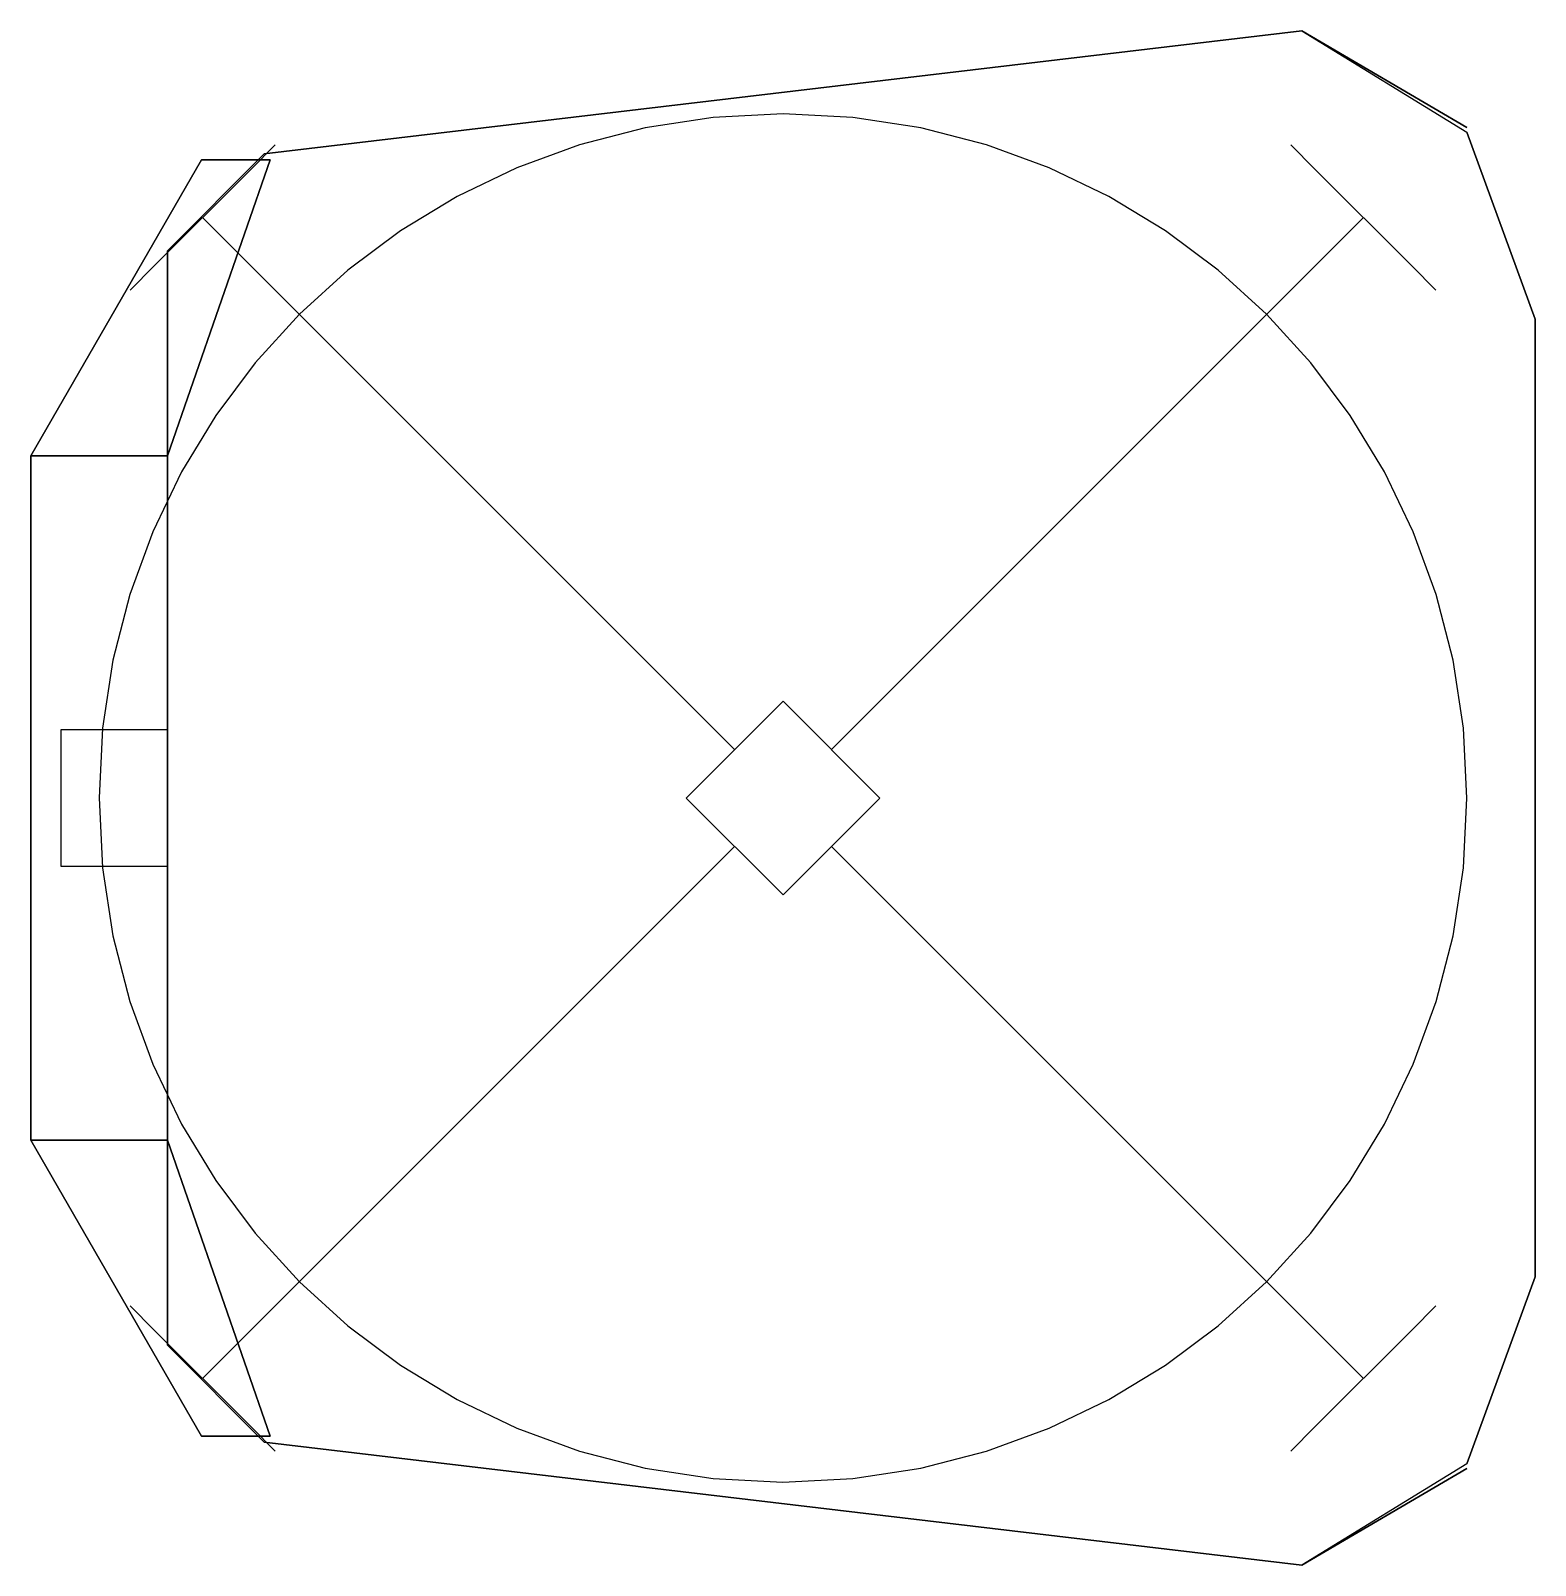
# Model space of a CAD drawing. Extents: x -0.559 to 0, y -0.285 to 0.285.
import ezdxf

# ---------------------------------------------------------------- set-up
doc = ezdxf.new("R2010")
doc.units = 0
doc.header["$LTSCALE"] = 2
doc.linetypes.add('CHROME', pattern=[10000, 10000, 0])
doc.layers.get('0').update_dxf_attribs({"linetype": 'CONTINUOUS'})

msp = doc.modelspace()

# ---------------------------------------------------------------- linework, layer by layer
at = {"color": 4, "linetype": 'CHROME'}
for start, end in [(90, 270), (270, 90)]:
    msp.add_arc((-0.2794, 0, 0.1905), 0.254, start, end, dxfattribs=at)
at = {"color": 0, "linetype": 'BYBLOCK'}
for points, invisible_edges in [([(-0.0254, 0.24719, 0.762), (-0.508, 0.2032, 0.762), (-0.47208, 0.23912, 0.762), (-0.08674, 0.2849, 0.762)], 1), ([(0, 0.1778, 0.762), (-0.508, 0.2032, 0.762), (-0.0254, 0.24719, 0.762), (0, 0.1778, 0.762)], 3), ([(-0.5588, 0.127, 0.9144), (-0.4953, 0.23699, 0.9398), (-0.4699, 0.23699, 0.9398), (-0.508, 0.127, 0.9144)], 8), ([(-0.508, 0.127, 1.143), (-0.4699, 0.23699, 1.0922), (-0.4699, 0.23699, 0.9398), (-0.508, 0.127, 0.9144)], 8), ([(0, -0.1778, 0.762), (-0.508, -0.2032, 0.762), (-0.508, 0.2032, 0.762), (0, 0.1778, 0.762)], 5), ([(-0.5588, 0.127, 0.9144), (-0.508, 0.127, 0.9144), (-0.508, -0.127, 0.9144), (-0.5588, -0.127, 0.9144)], 5), ([(-0.508, -0.127, 1.143), (-0.508, 0.127, 1.143), (-0.508, 0.127, 0.9144), (-0.508, -0.127, 0.9144)], 10), ([(-0.5588, -0.127, 0.9144), (-0.508, -0.127, 0.9144), (-0.4699, -0.23699, 0.9398), (-0.4953, -0.23699, 0.9398)], 1), ([(-0.4699, -0.23699, 1.0922), (-0.508, -0.127, 1.143), (-0.508, -0.127, 0.9144), (-0.4699, -0.23699, 0.9398)], 2), ([(-0.508, -0.2032, 0.762), (-0.0254, -0.24719, 0.762), (0, -0.1778, 0.762), (-0.508, -0.2032, 0.762)], 5), ([(-0.08674, -0.2849, 0.762), (-0.47208, -0.23912, 0.762), (-0.508, -0.2032, 0.762), (-0.0254, -0.24719, 0.762)], 4)]:
    msp.add_3dface(points, dxfattribs=dict(at, invisible_edges=invisible_edges))
for points in [[(-0.47208, 0.23912, 0.762), (-0.08674, 0.2849, 0.762), (-0.08674, 0.2849, 0.7112), (-0.47208, 0.23912, 0.7112)], [(-0.02542, 0.24898, 0.762), (-0.08674, 0.2849, 0.762), (-0.08674, 0.2849, 0.7112), (-0.02542, 0.24898, 0.7112)], [(0, 0.1778, 0.762), (-0.0254, 0.24719, 0.762), (-0.0254, 0.24719, 0.7112), (0, 0.1778, 0.7112)], [(-0.5588, 0.127, 1.143), (-0.4953, 0.23699, 1.0922), (-0.4699, 0.23699, 1.0922), (-0.508, 0.127, 1.143)], [(-0.5588, 0.127, 1.143), (-0.4953, 0.23699, 1.0922), (-0.4953, 0.23699, 0.9398), (-0.5588, 0.127, 0.9144)], [(-0.508, 0.2032, 0.762), (-0.47208, 0.23912, 0.762), (-0.47208, 0.23912, 0.7112), (-0.508, 0.2032, 0.7112)], [(-0.4953, 0.23699, 1.0922), (-0.4953, 0.23699, 0.9398), (-0.4699, 0.23699, 0.9398), (-0.4699, 0.23699, 1.0922)], [(-0.508, -0.2032, 0.762), (-0.508, 0.2032, 0.762), (-0.508, 0.2032, 0.7112), (-0.508, -0.2032, 0.7112)], [(0, -0.1778, 0.762), (0, 0.1778, 0.762), (0, 0.1778, 0.7112), (0, -0.1778, 0.7112)], [(-0.508, -0.127, 1.143), (-0.5588, -0.127, 1.143), (-0.5588, 0.127, 1.143), (-0.508, 0.127, 1.143)], [(-0.5588, -0.127, 1.143), (-0.5588, 0.127, 1.143), (-0.5588, 0.127, 0.9144), (-0.5588, -0.127, 0.9144)], [(-0.4699, -0.23699, 1.0922), (-0.4953, -0.23699, 1.0922), (-0.5588, -0.127, 1.143), (-0.508, -0.127, 1.143)], [(-0.4953, -0.23699, 1.0922), (-0.5588, -0.127, 1.143), (-0.5588, -0.127, 0.9144), (-0.4953, -0.23699, 0.9398)], [(-0.0254, -0.24719, 0.762), (0, -0.1778, 0.762), (0, -0.1778, 0.7112), (-0.0254, -0.24719, 0.7112)], [(-0.47208, -0.23912, 0.762), (-0.508, -0.2032, 0.762), (-0.508, -0.2032, 0.7112), (-0.47208, -0.23912, 0.7112)], [(-0.4953, -0.23699, 1.0922), (-0.4953, -0.23699, 0.9398), (-0.4699, -0.23699, 0.9398), (-0.4699, -0.23699, 1.0922)], [(-0.47208, -0.23912, 0.762), (-0.08674, -0.2849, 0.762), (-0.08674, -0.2849, 0.7112), (-0.47208, -0.23912, 0.7112)], [(-0.08674, -0.2849, 0.762), (-0.02542, -0.24898, 0.762), (-0.02542, -0.24898, 0.7112), (-0.08674, -0.2849, 0.7112)]]:
    msp.add_3dface(points, dxfattribs=at)
at = {"color": 4, "linetype": 'CHROME'}
for points in [[(-0.47697, 0.23349), (-0.46799, 0.24247, 0.0254), (-0.46799, 0.24247, 0.0508), (-0.47697, 0.23349, 0.0762)], [(-0.08183, 0.23349, 0.0762), (-0.09081, 0.24247, 0.0508), (-0.09081, 0.24247, 0.0254), (-0.08183, 0.23349)], [(-0.47697, 0.23349, 0.0762), (-0.51289, 0.19757, 0.0762), (-0.51289, 0.19757), (-0.47697, 0.23349)], [(-0.04591, 0.19757, 0.0762), (-0.08183, 0.23349, 0.0762), (-0.08183, 0.23349), (-0.04591, 0.19757)], [(-0.29736, 0.01796, 0.1016), (-0.49493, 0.21553, 0.0508), (-0.49493, 0.21553, 0.0254), (-0.29736, 0.01796, 0.0508)], [(-0.26144, 0.01796, 0.1016), (-0.06387, 0.21553, 0.0508), (-0.06387, 0.21553, 0.0254), (-0.26144, 0.01796, 0.0508)], [(-0.51289, 0.19757, 0.0762), (-0.52187, 0.18859, 0.0508), (-0.52187, 0.18859, 0.0254), (-0.51289, 0.19757)], [(-0.04591, 0.19757), (-0.03693, 0.18859, 0.0254), (-0.03693, 0.18859, 0.0508), (-0.04591, 0.19757, 0.0762)], [(-0.2794, 0.03592, 0.7112), (-0.31532, 0, 0.7112), (-0.31532, 0, 0.0508), (-0.2794, 0.03592, 0.0508)], [(-0.24348, 0, 0.7112), (-0.2794, 0.03592, 0.7112), (-0.2794, 0.03592, 0.0508), (-0.24348, 0, 0.0508)], [(-0.54744, -0.0254, 0.90921), (-0.54744, 0.0254, 0.90921), (-0.508, 0.0254, 0.762), (-0.508, -0.0254, 0.762)], [(-0.2794, -0.03592, 0.7112), (-0.31532, 0, 0.7112), (-0.31532, 0, 0.0508), (-0.2794, -0.03592, 0.0508)], [(-0.24348, 0, 0.7112), (-0.2794, -0.03592, 0.7112), (-0.2794, -0.03592, 0.0508), (-0.24348, 0, 0.0508)], [(-0.29736, -0.01796, 0.1016), (-0.49493, -0.21553, 0.0508), (-0.49493, -0.21553, 0.0254), (-0.29736, -0.01796, 0.0508)], [(-0.26144, -0.01796, 0.1016), (-0.06387, -0.21553, 0.0508), (-0.06387, -0.21553, 0.0254), (-0.26144, -0.01796, 0.0508)], [(-0.51289, -0.19757), (-0.52187, -0.18859, 0.0254), (-0.52187, -0.18859, 0.0508), (-0.51289, -0.19757, 0.0762)], [(-0.04591, -0.19757, 0.0762), (-0.03693, -0.18859, 0.0508), (-0.03693, -0.18859, 0.0254), (-0.04591, -0.19757)], [(-0.51289, -0.19757, 0.0762), (-0.47697, -0.23349, 0.0762), (-0.47697, -0.23349), (-0.51289, -0.19757)], [(-0.08183, -0.23349, 0.0762), (-0.04591, -0.19757, 0.0762), (-0.04591, -0.19757), (-0.08183, -0.23349)], [(-0.47697, -0.23349, 0.0762), (-0.46799, -0.24247, 0.0508), (-0.46799, -0.24247, 0.0254), (-0.47697, -0.23349)], [(-0.08183, -0.23349), (-0.09081, -0.24247, 0.0254), (-0.09081, -0.24247, 0.0508), (-0.08183, -0.23349, 0.0762)]]:
    msp.add_3dface(points, dxfattribs=at)

doc.saveas('drawing.dxf')
